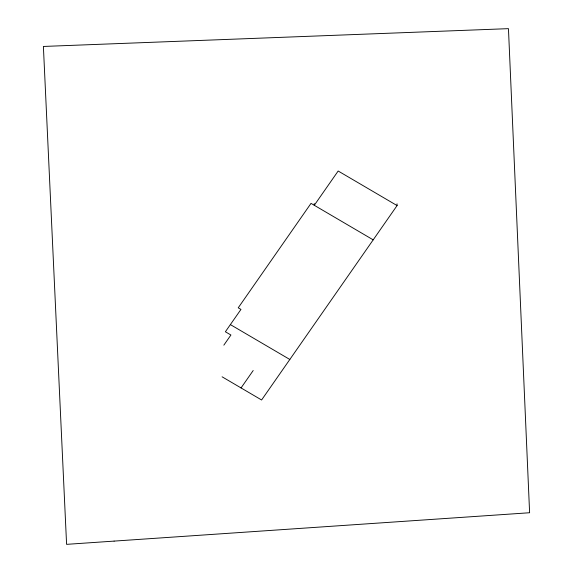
<?xml version="1.0" encoding="UTF-8"?>
<svg xmlns="http://www.w3.org/2000/svg" width="573" height="573" viewBox="0 0 573 573"><rect width="100%" height="100%" fill="white"/><g stroke="black" fill="none" stroke-linecap="round" stroke-linejoin="round"><path stroke-width="0.86" d="M223.842 345.161L230.919 335.019L225.375 331.767L240.961 309.413L238.232 307.808L311.017 203.372L373.195 239.851M241.054 387.935L253.202 370.509M397.039 203.823L397.082 205.571L261.596 399.983L222.095 376.805M397.082 205.571L338.17 171.012L314.283 205.292L314.24 203.544M230.375 324.597L289.831 359.472M114.091 541.105L66.59 544.35L43.39 46.449L508.452 28.65L529.61 512.742L114.091 541.105"/></g></svg>
